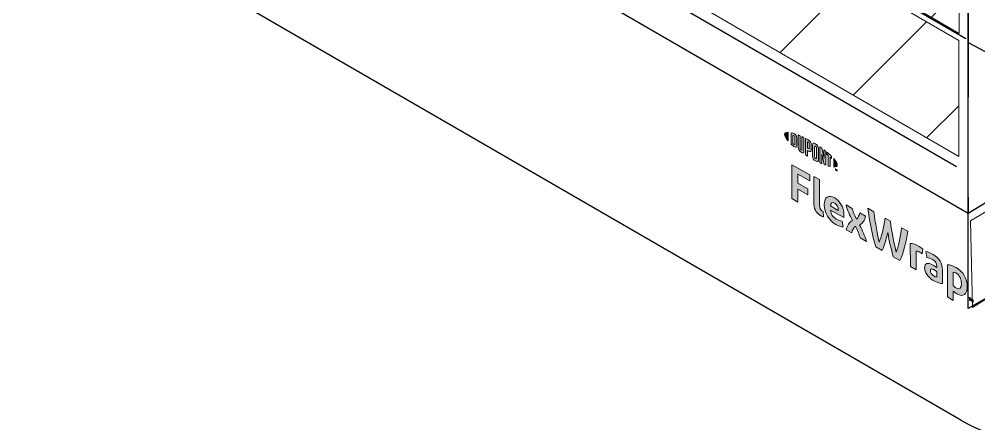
# Model space of a CAD drawing. Extents: x -1279 to 5791, y -3809 to 1769.
# Drawn here: x 3670.9 to 3788, y -2885.9 to -2836.6 of the extents above; entities that cross this region are included whole.
import ezdxf

# ---------------------------------------------------------------- set-up
doc = ezdxf.new("R2010")
doc.units = 0
doc.header["$MEASUREMENT"] = 0
for name, color, linetype, lineweight in [('G-ANNO-TTLB', 7, 'Continuous', 0), ('Layer 12', 7, 'Continuous', 0), ('TYVEK', 7, 'Continuous', 0)]:
    doc.layers.add(name, color=color, linetype=linetype, lineweight=lineweight)
pattern_1 = [(45, (0, 0), (-7.071067, 7.07107), [])]

# ---------------------------------------------------------------- blocks, each defined once
blk = doc.blocks.new('Block_233')
at = {"layer": 'TYVEK', "true_color": 0x003b71, "transparency": 33554687}
h = blk.add_hatch(color=156, dxfattribs=at)
h.dxf.hatch_style = 2
edge = h.paths.add_edge_path()
edge.add_spline(control_points=[(3765.17, -2858.47), (3765.17, -2858.47), (3765.16, -2854.33), (3765.16, -2854.33), (3765.16, -2854.33), (3767.35, -2855.58), (3767.35, -2855.58), (3767.35, -2855.58), (3767.35, -2856.3), (3767.35, -2856.3), (3767.35, -2856.3), (3765.9, -2855.47), (3765.9, -2855.47), (3765.9, -2855.47), (3765.9, -2856.59), (3765.9, -2856.59), (3765.9, -2856.59), (3767.12, -2857.29), (3767.12, -2857.29), (3767.12, -2857.29), (3767.12, -2858.02), (3767.12, -2858.02), (3767.12, -2858.02), (3765.9, -2857.32), (3765.9, -2857.32), (3765.9, -2857.32), (3765.91, -2858.89), (3765.91, -2858.89), (3765.91, -2858.89), (3765.17, -2858.47), (3765.17, -2858.47)], knot_values=[0, 0, 0, 0, 1, 1, 1, 2, 2, 2, 3, 3, 3, 4, 4, 4, 5, 5, 5, 6, 6, 6, 7, 7, 7, 8, 8, 8, 9, 9, 9, 10, 10, 10, 10], degree=3, periodic=0)
h = blk.add_hatch(color=156, dxfattribs=at)
h.dxf.hatch_style = 2
edge = h.paths.add_edge_path()
edge.add_spline(control_points=[(3768.55, -2859.31), (3768.55, -2859.63), (3768.62, -2859.84), (3768.82, -2859.96), (3768.88, -2859.99), (3768.93, -2860.01), (3768.97, -2860.03), (3768.97, -2860.03), (3769.03, -2860.7), (3769.03, -2860.7), (3768.93, -2860.67), (3768.77, -2860.6), (3768.67, -2860.54), (3768.08, -2860.21), (3767.84, -2859.63), (3767.84, -2858.92), (3767.84, -2858.92), (3767.83, -2855.76), (3767.83, -2855.76), (3767.83, -2855.76), (3768.54, -2856.12), (3768.54, -2856.12), (3768.54, -2856.12), (3768.55, -2859.31), (3768.55, -2859.31)], knot_values=[0, 0, 0, 0, 1, 1, 1, 2, 2, 2, 3, 3, 3, 4, 4, 4, 5, 5, 5, 6, 6, 6, 7, 7, 7, 8, 8, 8, 8], degree=3, periodic=0)
h = blk.add_hatch(color=156, dxfattribs=at)
h.dxf.hatch_style = 2
edge = h.paths.add_edge_path()
edge.add_spline(control_points=[(3769.86, -2859.36), (3769.86, -2859.36), (3770.83, -2859.92), (3770.83, -2859.92), (3770.83, -2859.92), (3770.83, -2859.85), (3770.83, -2859.85), (3770.83, -2859.52), (3770.68, -2859.19), (3770.39, -2859.03), (3770.1, -2858.86), (3769.9, -2858.99), (3769.86, -2859.36)], knot_values=[0, 0, 0, 0, 1, 1, 1, 2, 2, 2, 3, 3, 3, 4, 4, 4, 4], degree=3, periodic=0)
edge = h.paths.add_edge_path()
edge.add_spline(control_points=[(3771.42, -2861.92), (3771.19, -2861.91), (3770.86, -2861.8), (3770.52, -2861.61), (3769.69, -2861.13), (3769.13, -2860.21), (3769.12, -2859.22), (3769.12, -2858.28), (3769.64, -2857.94), (3770.39, -2858.38), (3771.06, -2858.76), (3771.51, -2859.56), (3771.51, -2860.36), (3771.51, -2860.53), (3771.5, -2860.68), (3771.49, -2860.79), (3771.49, -2860.79), (3769.87, -2859.86), (3769.87, -2859.86), (3769.94, -2860.38), (3770.18, -2860.73), (3770.59, -2860.96), (3770.84, -2861.11), (3771.08, -2861.18), (3771.3, -2861.2), (3771.3, -2861.2), (3771.42, -2861.92), (3771.42, -2861.92)], knot_values=[0, 0, 0, 0, 1, 1, 1, 2, 2, 2, 3, 3, 3, 4, 4, 4, 5, 5, 5, 6, 6, 6, 7, 7, 7, 8, 8, 8, 9, 9, 9, 9], degree=3, periodic=0)
h = blk.add_hatch(color=156, dxfattribs=at)
h.dxf.hatch_style = 2
edge = h.paths.add_edge_path()
edge.add_spline(control_points=[(3772.56, -2861.12), (3772.21, -2860.49), (3771.94, -2859.92), (3771.78, -2859.24), (3771.78, -2859.24), (3772.54, -2859.68), (3772.54, -2859.68), (3772.61, -2859.98), (3772.84, -2860.52), (3773.06, -2860.98), (3773.25, -2860.77), (3773.42, -2860.51), (3773.45, -2860.2), (3773.45, -2860.2), (3774.17, -2860.61), (3774.17, -2860.61), (3774.04, -2861.15), (3773.81, -2861.45), (3773.43, -2861.69), (3773.8, -2862.38), (3774.05, -2862.94), (3774.26, -2863.69), (3774.26, -2863.69), (3773.5, -2863.25), (3773.5, -2863.25), (3773.39, -2862.85), (3773.13, -2862.26), (3772.92, -2861.81), (3772.72, -2862.03), (3772.54, -2862.28), (3772.47, -2862.66), (3772.47, -2862.66), (3771.78, -2862.26), (3771.78, -2862.26), (3771.91, -2861.72), (3772.15, -2861.38), (3772.56, -2861.12)], knot_values=[0, 0, 0, 0, 1, 1, 1, 2, 2, 2, 3, 3, 3, 4, 4, 4, 5, 5, 5, 6, 6, 6, 7, 7, 7, 8, 8, 8, 9, 9, 9, 10, 10, 10, 11, 11, 11, 12, 12, 12, 12], degree=3, periodic=0)
h = blk.add_hatch(color=156, dxfattribs=at)
h.dxf.hatch_style = 2
edge = h.paths.add_edge_path()
edge.add_spline(control_points=[(3778.56, -2862.02), (3778.56, -2862.02), (3779.31, -2862.45), (3779.31, -2862.45), (3779.11, -2863.71), (3778.78, -2865.15), (3778.35, -2866.03), (3778.35, -2866.03), (3777.54, -2865.57), (3777.54, -2865.57), (3777.29, -2864.68), (3777.06, -2863.69), (3776.87, -2862.61), (3776.68, -2863.46), (3776.46, -2864.21), (3776.2, -2864.8), (3776.2, -2864.8), (3775.4, -2864.34), (3775.4, -2864.34), (3774.98, -2862.97), (3774.62, -2861.13), (3774.42, -2859.64), (3774.42, -2859.64), (3775.17, -2860.07), (3775.17, -2860.07), (3775.33, -2861.41), (3775.62, -2862.98), (3775.83, -2863.79), (3776.05, -2863.22), (3776.39, -2862.06), (3776.54, -2860.86), (3776.54, -2860.86), (3777.19, -2861.23), (3777.19, -2861.23), (3777.35, -2862.61), (3777.69, -2864.16), (3777.91, -2864.99), (3778.12, -2864.41), (3778.41, -2863.18), (3778.56, -2862.02)], knot_values=[0, 0, 0, 0, 1, 1, 1, 2, 2, 2, 3, 3, 3, 4, 4, 4, 5, 5, 5, 6, 6, 6, 7, 7, 7, 8, 8, 8, 9, 9, 9, 10, 10, 10, 11, 11, 11, 12, 12, 12, 13, 13, 13, 13], degree=3, periodic=0)
h = blk.add_hatch(color=156, dxfattribs=at)
h.dxf.hatch_style = 2
edge = h.paths.add_edge_path()
edge.add_spline(control_points=[(3780.7, -2864.29), (3780.88, -2864.4), (3781.06, -2864.52), (3781.16, -2864.61), (3781.16, -2864.61), (3781.06, -2865.22), (3781.06, -2865.22), (3780.97, -2865.13), (3780.87, -2865.06), (3780.76, -2865), (3780.57, -2864.89), (3780.44, -2864.86), (3780.33, -2864.86), (3780.33, -2864.86), (3780.34, -2867.17), (3780.34, -2867.17), (3780.34, -2867.17), (3779.63, -2866.77), (3779.63, -2866.77), (3779.63, -2866.77), (3779.62, -2863.93), (3779.62, -2863.93), (3779.9, -2863.93), (3780.33, -2864.08), (3780.7, -2864.29)], knot_values=[0, 0, 0, 0, 1, 1, 1, 2, 2, 2, 3, 3, 3, 4, 4, 4, 5, 5, 5, 6, 6, 6, 7, 7, 7, 8, 8, 8, 8], degree=3, periodic=0)
h = blk.add_hatch(color=156, dxfattribs=at)
h.dxf.hatch_style = 2
edge = h.paths.add_edge_path()
edge.add_spline(control_points=[(3782.86, -2868.02), (3782.86, -2868.02), (3782.85, -2867.39), (3782.85, -2867.39), (3782.74, -2867.29), (3782.61, -2867.2), (3782.49, -2867.13), (3782.25, -2867), (3782.07, -2867), (3782.07, -2867.28), (3782.07, -2867.52), (3782.22, -2867.74), (3782.5, -2867.9), (3782.65, -2867.99), (3782.78, -2868.03), (3782.86, -2868.02)], knot_values=[0, 0, 0, 0, 1, 1, 1, 2, 2, 2, 3, 3, 3, 4, 4, 4, 5, 5, 5, 5], degree=3, periodic=0)
edge = h.paths.add_edge_path()
edge.add_spline(control_points=[(3782.43, -2868.44), (3781.72, -2868.04), (3781.37, -2867.44), (3781.37, -2866.91), (3781.37, -2866.32), (3781.78, -2866.22), (3782.4, -2866.57), (3782.54, -2866.65), (3782.72, -2866.78), (3782.85, -2866.87), (3782.85, -2866.87), (3782.85, -2866.73), (3782.85, -2866.73), (3782.85, -2866.37), (3782.67, -2866.1), (3782.33, -2865.9), (3782.1, -2865.77), (3781.86, -2865.67), (3781.65, -2865.65), (3781.65, -2865.65), (3781.52, -2864.94), (3781.52, -2864.94), (3781.74, -2864.96), (3782.09, -2865.09), (3782.41, -2865.27), (3783.16, -2865.71), (3783.54, -2866.38), (3783.54, -2867.18), (3783.54, -2867.18), (3783.54, -2868.83), (3783.54, -2868.83), (3783.33, -2868.83), (3782.94, -2868.74), (3782.43, -2868.44)], knot_values=[0, 0, 0, 0, 1, 1, 1, 2, 2, 2, 3, 3, 3, 4, 4, 4, 5, 5, 5, 6, 6, 6, 7, 7, 7, 8, 8, 8, 9, 9, 9, 10, 10, 10, 11, 11, 11, 11], degree=3, periodic=0)
h = blk.add_hatch(color=156, dxfattribs=at)
h.dxf.hatch_style = 2
edge = h.paths.add_edge_path()
edge.add_spline(control_points=[(3785.19, -2869.36), (3785.64, -2869.62), (3785.85, -2869.42), (3785.85, -2868.81), (3785.85, -2868.28), (3785.65, -2867.81), (3785.18, -2867.54), (3785.06, -2867.47), (3784.96, -2867.44), (3784.86, -2867.43), (3784.86, -2867.43), (3784.86, -2869.09), (3784.86, -2869.09), (3784.96, -2869.19), (3785.04, -2869.27), (3785.19, -2869.36)], knot_values=[0, 0, 0, 0, 1, 1, 1, 2, 2, 2, 3, 3, 3, 4, 4, 4, 5, 5, 5, 5], degree=3, periodic=0)
edge = h.paths.add_edge_path()
edge.add_spline(control_points=[(3785.29, -2870.08), (3785.11, -2869.98), (3784.99, -2869.88), (3784.86, -2869.75), (3784.86, -2869.75), (3784.87, -2870.88), (3784.87, -2870.88), (3784.87, -2870.88), (3784.16, -2870.47), (3784.16, -2870.47), (3784.16, -2870.47), (3784.15, -2866.53), (3784.15, -2866.53), (3784.44, -2866.54), (3784.85, -2866.68), (3785.22, -2866.89), (3786.06, -2867.37), (3786.56, -2868.25), (3786.57, -2869.2), (3786.57, -2870.17), (3786.09, -2870.54), (3785.29, -2870.08)], knot_values=[0, 0, 0, 0, 1, 1, 1, 2, 2, 2, 3, 3, 3, 4, 4, 4, 5, 5, 5, 6, 6, 6, 7, 7, 7, 7], degree=3, periodic=0)
h = blk.add_hatch(color=156, dxfattribs=at)
h.dxf.hatch_style = 2
edge = h.paths.add_edge_path()
edge.add_spline(control_points=[(3787.08, -2870.68), (3787.1, -2870.77), (3787.13, -2870.84), (3787.16, -2870.91), (3787.19, -2870.87), (3787.21, -2870.83), (3787.23, -2870.77), (3787.23, -2870.77), (3787.31, -2870.82), (3787.31, -2870.82), (3787.31, -2870.82), (3787.31, -2871.12), (3787.31, -2871.12), (3787.31, -2871.12), (3787.24, -2871.09), (3787.24, -2871.09), (3787.24, -2871.09), (3787.24, -2870.94), (3787.24, -2870.94), (3787.24, -2870.94), (3787.25, -2870.9), (3787.25, -2870.9), (3787.23, -2870.93), (3787.2, -2870.97), (3787.18, -2870.99), (3787.18, -2870.99), (3787.13, -2870.97), (3787.13, -2870.97), (3787.11, -2870.91), (3787.08, -2870.85), (3787.06, -2870.79), (3787.06, -2870.79), (3787.07, -2870.84), (3787.07, -2870.84), (3787.07, -2870.84), (3787.07, -2870.98), (3787.07, -2870.98), (3787.07, -2870.98), (3787, -2870.95), (3787, -2870.95), (3787, -2870.95), (3787, -2870.64), (3787, -2870.64), (3787, -2870.64), (3787.08, -2870.68), (3787.08, -2870.68)], knot_values=[0, 0, 0, 0, 1, 1, 1, 2, 2, 2, 3, 3, 3, 4, 4, 4, 5, 5, 5, 6, 6, 6, 7, 7, 7, 8, 8, 8, 9, 9, 9, 10, 10, 10, 11, 11, 11, 12, 12, 12, 13, 13, 13, 14, 14, 14, 15, 15, 15, 15], degree=3, periodic=0)
edge = h.paths.add_edge_path()
edge.add_spline(control_points=[(3786.83, -2870.61), (3786.83, -2870.61), (3786.76, -2870.57), (3786.76, -2870.57), (3786.76, -2870.57), (3786.76, -2870.5), (3786.76, -2870.5), (3786.76, -2870.5), (3786.97, -2870.62), (3786.97, -2870.62), (3786.97, -2870.62), (3786.97, -2870.69), (3786.97, -2870.69), (3786.97, -2870.69), (3786.9, -2870.65), (3786.9, -2870.65), (3786.9, -2870.65), (3786.9, -2870.89), (3786.9, -2870.89), (3786.9, -2870.89), (3786.83, -2870.85), (3786.83, -2870.85), (3786.83, -2870.85), (3786.83, -2870.61), (3786.83, -2870.61)], knot_values=[0, 0, 0, 0, 1, 1, 1, 2, 2, 2, 3, 3, 3, 4, 4, 4, 5, 5, 5, 6, 6, 6, 7, 7, 7, 8, 8, 8, 8], degree=3, periodic=0)
at = {"layer": 'TYVEK'}
for points, knots in [([(3765.17, -2858.47), (3765.17, -2858.47), (3765.16, -2854.33), (3765.16, -2854.33), (3765.16, -2854.33), (3767.35, -2855.58), (3767.35, -2855.58), (3767.35, -2855.58), (3767.35, -2856.3), (3767.35, -2856.3), (3767.35, -2856.3), (3765.9, -2855.47), (3765.9, -2855.47), (3765.9, -2855.47), (3765.9, -2856.59), (3765.9, -2856.59), (3765.9, -2856.59), (3767.12, -2857.29), (3767.12, -2857.29), (3767.12, -2857.29), (3767.12, -2858.02), (3767.12, -2858.02), (3767.12, -2858.02), (3765.9, -2857.32), (3765.9, -2857.32), (3765.9, -2857.32), (3765.91, -2858.89), (3765.91, -2858.89), (3765.91, -2858.89), (3765.17, -2858.47), (3765.17, -2858.47)], [0, 0, 0, 0, 1, 1, 1, 2, 2, 2, 3, 3, 3, 4, 4, 4, 5, 5, 5, 6, 6, 6, 7, 7, 7, 8, 8, 8, 9, 9, 9, 10, 10, 10, 10]), ([(3768.55, -2859.31), (3768.55, -2859.63), (3768.62, -2859.84), (3768.82, -2859.96), (3768.88, -2859.99), (3768.93, -2860.01), (3768.97, -2860.03), (3768.97, -2860.03), (3769.03, -2860.7), (3769.03, -2860.7), (3768.93, -2860.67), (3768.77, -2860.6), (3768.67, -2860.54), (3768.08, -2860.21), (3767.84, -2859.63), (3767.84, -2858.92), (3767.84, -2858.92), (3767.83, -2855.76), (3767.83, -2855.76), (3767.83, -2855.76), (3768.54, -2856.12), (3768.54, -2856.12), (3768.54, -2856.12), (3768.55, -2859.31), (3768.55, -2859.31)], [0, 0, 0, 0, 1, 1, 1, 2, 2, 2, 3, 3, 3, 4, 4, 4, 5, 5, 5, 6, 6, 6, 7, 7, 7, 8, 8, 8, 8]), ([(3771.42, -2861.92), (3771.19, -2861.91), (3770.86, -2861.8), (3770.52, -2861.61), (3769.69, -2861.13), (3769.13, -2860.21), (3769.12, -2859.22), (3769.12, -2858.28), (3769.64, -2857.94), (3770.39, -2858.38), (3771.06, -2858.76), (3771.51, -2859.56), (3771.51, -2860.36), (3771.51, -2860.53), (3771.5, -2860.68), (3771.49, -2860.79), (3771.49, -2860.79), (3769.87, -2859.86), (3769.87, -2859.86), (3769.94, -2860.38), (3770.18, -2860.73), (3770.59, -2860.96), (3770.84, -2861.11), (3771.08, -2861.18), (3771.3, -2861.2), (3771.3, -2861.2), (3771.42, -2861.92), (3771.42, -2861.92)], [0, 0, 0, 0, 1, 1, 1, 2, 2, 2, 3, 3, 3, 4, 4, 4, 5, 5, 5, 6, 6, 6, 7, 7, 7, 8, 8, 8, 9, 9, 9, 9]), ([(3769.86, -2859.36), (3769.86, -2859.36), (3770.83, -2859.92), (3770.83, -2859.92), (3770.83, -2859.92), (3770.83, -2859.85), (3770.83, -2859.85), (3770.83, -2859.52), (3770.68, -2859.19), (3770.39, -2859.03), (3770.1, -2858.86), (3769.9, -2858.99), (3769.86, -2859.36)], [0, 0, 0, 0, 1, 1, 1, 2, 2, 2, 3, 3, 3, 4, 4, 4, 4]), ([(3772.56, -2861.12), (3772.21, -2860.49), (3771.94, -2859.92), (3771.78, -2859.24), (3771.78, -2859.24), (3772.54, -2859.68), (3772.54, -2859.68), (3772.61, -2859.98), (3772.84, -2860.52), (3773.06, -2860.98), (3773.25, -2860.77), (3773.42, -2860.51), (3773.45, -2860.2), (3773.45, -2860.2), (3774.17, -2860.61), (3774.17, -2860.61), (3774.04, -2861.15), (3773.81, -2861.45), (3773.43, -2861.69), (3773.8, -2862.38), (3774.05, -2862.94), (3774.26, -2863.69), (3774.26, -2863.69), (3773.5, -2863.25), (3773.5, -2863.25), (3773.39, -2862.85), (3773.13, -2862.26), (3772.92, -2861.81), (3772.72, -2862.03), (3772.54, -2862.28), (3772.47, -2862.66), (3772.47, -2862.66), (3771.78, -2862.26), (3771.78, -2862.26), (3771.91, -2861.72), (3772.15, -2861.38), (3772.56, -2861.12)], [0, 0, 0, 0, 1, 1, 1, 2, 2, 2, 3, 3, 3, 4, 4, 4, 5, 5, 5, 6, 6, 6, 7, 7, 7, 8, 8, 8, 9, 9, 9, 10, 10, 10, 11, 11, 11, 12, 12, 12, 12]), ([(3778.56, -2862.02), (3778.56, -2862.02), (3779.31, -2862.45), (3779.31, -2862.45), (3779.11, -2863.71), (3778.78, -2865.15), (3778.35, -2866.03), (3778.35, -2866.03), (3777.54, -2865.57), (3777.54, -2865.57), (3777.29, -2864.68), (3777.06, -2863.69), (3776.87, -2862.61), (3776.68, -2863.46), (3776.46, -2864.21), (3776.2, -2864.8), (3776.2, -2864.8), (3775.4, -2864.34), (3775.4, -2864.34), (3774.98, -2862.97), (3774.62, -2861.13), (3774.42, -2859.64), (3774.42, -2859.64), (3775.17, -2860.07), (3775.17, -2860.07), (3775.33, -2861.41), (3775.62, -2862.98), (3775.83, -2863.79), (3776.05, -2863.22), (3776.39, -2862.06), (3776.54, -2860.86), (3776.54, -2860.86), (3777.19, -2861.23), (3777.19, -2861.23), (3777.35, -2862.61), (3777.69, -2864.16), (3777.91, -2864.99), (3778.12, -2864.41), (3778.41, -2863.18), (3778.56, -2862.02)], [0, 0, 0, 0, 1, 1, 1, 2, 2, 2, 3, 3, 3, 4, 4, 4, 5, 5, 5, 6, 6, 6, 7, 7, 7, 8, 8, 8, 9, 9, 9, 10, 10, 10, 11, 11, 11, 12, 12, 12, 13, 13, 13, 13]), ([(3780.7, -2864.29), (3780.88, -2864.4), (3781.06, -2864.52), (3781.16, -2864.61), (3781.16, -2864.61), (3781.06, -2865.22), (3781.06, -2865.22), (3780.97, -2865.13), (3780.87, -2865.06), (3780.76, -2865), (3780.57, -2864.89), (3780.44, -2864.86), (3780.33, -2864.86), (3780.33, -2864.86), (3780.34, -2867.17), (3780.34, -2867.17), (3780.34, -2867.17), (3779.63, -2866.77), (3779.63, -2866.77), (3779.63, -2866.77), (3779.62, -2863.93), (3779.62, -2863.93), (3779.9, -2863.93), (3780.33, -2864.08), (3780.7, -2864.29)], [0, 0, 0, 0, 1, 1, 1, 2, 2, 2, 3, 3, 3, 4, 4, 4, 5, 5, 5, 6, 6, 6, 7, 7, 7, 8, 8, 8, 8]), ([(3782.43, -2868.44), (3781.72, -2868.04), (3781.37, -2867.44), (3781.37, -2866.91), (3781.37, -2866.32), (3781.78, -2866.22), (3782.4, -2866.57), (3782.54, -2866.65), (3782.72, -2866.78), (3782.85, -2866.87), (3782.85, -2866.87), (3782.85, -2866.73), (3782.85, -2866.73), (3782.85, -2866.37), (3782.67, -2866.1), (3782.33, -2865.9), (3782.1, -2865.77), (3781.86, -2865.67), (3781.65, -2865.65), (3781.65, -2865.65), (3781.52, -2864.94), (3781.52, -2864.94), (3781.74, -2864.96), (3782.09, -2865.09), (3782.41, -2865.27), (3783.16, -2865.71), (3783.54, -2866.38), (3783.54, -2867.18), (3783.54, -2867.18), (3783.54, -2868.83), (3783.54, -2868.83), (3783.33, -2868.83), (3782.94, -2868.74), (3782.43, -2868.44)], [0, 0, 0, 0, 1, 1, 1, 2, 2, 2, 3, 3, 3, 4, 4, 4, 5, 5, 5, 6, 6, 6, 7, 7, 7, 8, 8, 8, 9, 9, 9, 10, 10, 10, 11, 11, 11, 11]), ([(3782.86, -2868.02), (3782.86, -2868.02), (3782.85, -2867.39), (3782.85, -2867.39), (3782.74, -2867.29), (3782.61, -2867.2), (3782.49, -2867.13), (3782.25, -2867), (3782.07, -2867), (3782.07, -2867.28), (3782.07, -2867.52), (3782.22, -2867.74), (3782.5, -2867.9), (3782.65, -2867.99), (3782.78, -2868.03), (3782.86, -2868.02)], [0, 0, 0, 0, 1, 1, 1, 2, 2, 2, 3, 3, 3, 4, 4, 4, 5, 5, 5, 5]), ([(3785.29, -2870.08), (3785.11, -2869.98), (3784.99, -2869.88), (3784.86, -2869.75), (3784.86, -2869.75), (3784.87, -2870.88), (3784.87, -2870.88), (3784.87, -2870.88), (3784.16, -2870.47), (3784.16, -2870.47), (3784.16, -2870.47), (3784.15, -2866.53), (3784.15, -2866.53), (3784.44, -2866.54), (3784.85, -2866.68), (3785.22, -2866.89), (3786.06, -2867.37), (3786.56, -2868.25), (3786.57, -2869.2), (3786.57, -2870.17), (3786.09, -2870.54), (3785.29, -2870.08)], [0, 0, 0, 0, 1, 1, 1, 2, 2, 2, 3, 3, 3, 4, 4, 4, 5, 5, 5, 6, 6, 6, 7, 7, 7, 7]), ([(3785.19, -2869.36), (3785.64, -2869.62), (3785.85, -2869.42), (3785.85, -2868.81), (3785.85, -2868.28), (3785.65, -2867.81), (3785.18, -2867.54), (3785.06, -2867.47), (3784.96, -2867.44), (3784.86, -2867.43), (3784.86, -2867.43), (3784.86, -2869.09), (3784.86, -2869.09), (3784.96, -2869.19), (3785.04, -2869.27), (3785.19, -2869.36)], [0, 0, 0, 0, 1, 1, 1, 2, 2, 2, 3, 3, 3, 4, 4, 4, 5, 5, 5, 5]), ([(3786.83, -2870.61), (3786.83, -2870.61), (3786.76, -2870.57), (3786.76, -2870.57), (3786.76, -2870.57), (3786.76, -2870.5), (3786.76, -2870.5), (3786.76, -2870.5), (3786.97, -2870.62), (3786.97, -2870.62), (3786.97, -2870.62), (3786.97, -2870.69), (3786.97, -2870.69), (3786.97, -2870.69), (3786.9, -2870.65), (3786.9, -2870.65), (3786.9, -2870.65), (3786.9, -2870.89), (3786.9, -2870.89), (3786.9, -2870.89), (3786.83, -2870.85), (3786.83, -2870.85), (3786.83, -2870.85), (3786.83, -2870.61), (3786.83, -2870.61)], [0, 0, 0, 0, 1, 1, 1, 2, 2, 2, 3, 3, 3, 4, 4, 4, 5, 5, 5, 6, 6, 6, 7, 7, 7, 8, 8, 8, 8]), ([(3787.08, -2870.68), (3787.1, -2870.77), (3787.13, -2870.84), (3787.16, -2870.91), (3787.19, -2870.87), (3787.21, -2870.83), (3787.23, -2870.77), (3787.23, -2870.77), (3787.31, -2870.82), (3787.31, -2870.82), (3787.31, -2870.82), (3787.31, -2871.12), (3787.31, -2871.12), (3787.31, -2871.12), (3787.24, -2871.09), (3787.24, -2871.09), (3787.24, -2871.09), (3787.24, -2870.94), (3787.24, -2870.94), (3787.24, -2870.94), (3787.25, -2870.9), (3787.25, -2870.9), (3787.23, -2870.93), (3787.2, -2870.97), (3787.18, -2870.99), (3787.18, -2870.99), (3787.13, -2870.97), (3787.13, -2870.97), (3787.11, -2870.91), (3787.08, -2870.85), (3787.06, -2870.79), (3787.06, -2870.79), (3787.07, -2870.84), (3787.07, -2870.84), (3787.07, -2870.84), (3787.07, -2870.98), (3787.07, -2870.98), (3787.07, -2870.98), (3787, -2870.95), (3787, -2870.95), (3787, -2870.95), (3787, -2870.64), (3787, -2870.64), (3787, -2870.64), (3787.08, -2870.68), (3787.08, -2870.68)], [0, 0, 0, 0, 1, 1, 1, 2, 2, 2, 3, 3, 3, 4, 4, 4, 5, 5, 5, 6, 6, 6, 7, 7, 7, 8, 8, 8, 9, 9, 9, 10, 10, 10, 11, 11, 11, 12, 12, 12, 13, 13, 13, 14, 14, 14, 15, 15, 15, 15])]:
    blk.add_open_spline(points, degree=3, knots=knots, dxfattribs=at)
blk = doc.blocks.new('Block_234')
at = {"layer": 'TYVEK', "true_color": 0x003b71, "transparency": 33554687}
h = blk.add_hatch(color=156, dxfattribs=at)
h.dxf.hatch_style = 2
edge = h.paths.add_edge_path()
edge.add_spline(control_points=[(3764.26, -2850.65), (3764.26, -2850.84), (3764.42, -2851.11), (3764.7, -2851.42), (3764.7, -2851.42), (3764.7, -2850.38), (3764.7, -2850.38), (3764.42, -2850.37), (3764.26, -2850.46), (3764.26, -2850.65)], knot_values=[0, 0, 0, 0, 1, 1, 1, 2, 2, 2, 3, 3, 3, 3], degree=3, periodic=0)
h = blk.add_hatch(color=156, dxfattribs=at)
h.dxf.hatch_style = 2
edge = h.paths.add_edge_path()
edge.add_spline(control_points=[(3765.54, -2851.81), (3765.54, -2851.89), (3765.5, -2851.89), (3765.45, -2851.86), (3765.41, -2851.84), (3765.35, -2851.79), (3765.3, -2851.75), (3765.3, -2851.75), (3765.3, -2850.75), (3765.3, -2850.75), (3765.35, -2850.77), (3765.41, -2850.78), (3765.45, -2850.81), (3765.5, -2850.83), (3765.54, -2850.88), (3765.54, -2850.96), (3765.54, -2850.96), (3765.54, -2851.81), (3765.54, -2851.81)], knot_values=[0, 0, 0, 0, 1, 1, 1, 2, 2, 2, 3, 3, 3, 4, 4, 4, 5, 5, 5, 6, 6, 6, 6], degree=3, periodic=0)
edge = h.paths.add_edge_path()
edge.add_spline(control_points=[(3765.48, -2850.56), (3765.4, -2850.52), (3765.29, -2850.48), (3765.09, -2850.44), (3765.09, -2850.44), (3765.09, -2851.82), (3765.09, -2851.82), (3765.27, -2851.98), (3765.41, -2852.1), (3765.48, -2852.14), (3765.66, -2852.24), (3765.76, -2852.18), (3765.76, -2851.97), (3765.76, -2851.97), (3765.76, -2851.06), (3765.76, -2851.06), (3765.76, -2850.85), (3765.66, -2850.67), (3765.48, -2850.56)], knot_values=[0, 0, 0, 0, 1, 1, 1, 2, 2, 2, 3, 3, 3, 4, 4, 4, 5, 5, 5, 6, 6, 6, 6], degree=3, periodic=0)
h = blk.add_hatch(color=156, dxfattribs=at)
h.dxf.hatch_style = 2
edge = h.paths.add_edge_path()
edge.add_spline(control_points=[(3766.39, -2852.46), (3766.39, -2852.54), (3766.37, -2852.57), (3766.28, -2852.51), (3766.2, -2852.45), (3766.17, -2852.4), (3766.17, -2852.3), (3766.17, -2852.3), (3766.17, -2850.8), (3766.17, -2850.8), (3766.11, -2850.78), (3765.99, -2850.73), (3765.94, -2850.7), (3765.94, -2850.7), (3765.94, -2852.22), (3765.94, -2852.22), (3765.94, -2852.46), (3766.04, -2852.62), (3766.28, -2852.79), (3766.5, -2852.94), (3766.64, -2852.89), (3766.64, -2852.62), (3766.64, -2852.62), (3766.63, -2851.02), (3766.63, -2851.02), (3766.59, -2851), (3766.44, -2850.93), (3766.39, -2850.9), (3766.39, -2850.9), (3766.39, -2852.46), (3766.39, -2852.46)], knot_values=[0, 0, 0, 0, 1, 1, 1, 2, 2, 2, 3, 3, 3, 4, 4, 4, 5, 5, 5, 6, 6, 6, 7, 7, 7, 8, 8, 8, 9, 9, 9, 10, 10, 10, 10], degree=3, periodic=0)
h = blk.add_hatch(color=156, dxfattribs=at)
h.dxf.hatch_style = 2
edge = h.paths.add_edge_path()
edge.add_spline(control_points=[(3767.29, -2852.31), (3767.29, -2852.4), (3767.26, -2852.43), (3767.16, -2852.37), (3767.16, -2852.37), (3767.07, -2852.32), (3767.07, -2852.32), (3767.07, -2852.32), (3767.07, -2851.53), (3767.07, -2851.53), (3767.11, -2851.55), (3767.13, -2851.56), (3767.15, -2851.57), (3767.26, -2851.63), (3767.29, -2851.69), (3767.29, -2851.78), (3767.29, -2851.78), (3767.29, -2852.31), (3767.29, -2852.31)], knot_values=[0, 0, 0, 0, 1, 1, 1, 2, 2, 2, 3, 3, 3, 4, 4, 4, 5, 5, 5, 6, 6, 6, 6], degree=3, periodic=0)
edge = h.paths.add_edge_path()
edge.add_spline(control_points=[(3767.17, -2851.3), (3767.13, -2851.27), (3766.97, -2851.19), (3766.83, -2851.12), (3766.83, -2851.12), (3766.83, -2853.14), (3766.83, -2853.14), (3766.88, -2853.17), (3767.01, -2853.25), (3767.08, -2853.29), (3767.08, -2853.29), (3767.08, -2852.6), (3767.08, -2852.6), (3767.08, -2852.6), (3767.17, -2852.66), (3767.17, -2852.66), (3767.43, -2852.81), (3767.54, -2852.73), (3767.54, -2852.48), (3767.54, -2852.48), (3767.53, -2851.88), (3767.53, -2851.88), (3767.53, -2851.63), (3767.41, -2851.44), (3767.17, -2851.3)], knot_values=[0, 0, 0, 0, 1, 1, 1, 2, 2, 2, 3, 3, 3, 4, 4, 4, 5, 5, 5, 6, 6, 6, 7, 7, 7, 8, 8, 8, 8], degree=3, periodic=0)
h = blk.add_hatch(color=156, dxfattribs=at)
h.dxf.hatch_style = 2
edge = h.paths.add_edge_path()
edge.add_spline(control_points=[(3768.17, -2853.52), (3768.17, -2853.6), (3768.14, -2853.63), (3768.06, -2853.58), (3767.97, -2853.54), (3767.94, -2853.48), (3767.94, -2853.39), (3767.94, -2853.39), (3767.94, -2852.14), (3767.94, -2852.14), (3767.94, -2852.05), (3767.96, -2852.02), (3768.05, -2852.08), (3768.14, -2852.13), (3768.16, -2852.19), (3768.16, -2852.26), (3768.16, -2852.26), (3768.17, -2853.52), (3768.17, -2853.52)], knot_values=[0, 0, 0, 0, 1, 1, 1, 2, 2, 2, 3, 3, 3, 4, 4, 4, 5, 5, 5, 6, 6, 6, 6], degree=3, periodic=0)
edge = h.paths.add_edge_path()
edge.add_spline(control_points=[(3768.05, -2851.79), (3767.82, -2851.65), (3767.69, -2851.69), (3767.69, -2851.95), (3767.69, -2851.95), (3767.69, -2853.27), (3767.69, -2853.27), (3767.69, -2853.56), (3767.82, -2853.74), (3768.06, -2853.87), (3768.29, -2853.99), (3768.42, -2853.96), (3768.42, -2853.66), (3768.42, -2853.66), (3768.41, -2852.4), (3768.41, -2852.4), (3768.41, -2852.12), (3768.3, -2851.95), (3768.05, -2851.79)], knot_values=[0, 0, 0, 0, 1, 1, 1, 2, 2, 2, 3, 3, 3, 4, 4, 4, 5, 5, 5, 6, 6, 6, 6], degree=3, periodic=0)
h = blk.add_hatch(color=156, dxfattribs=at)
h.dxf.hatch_style = 2
edge = h.paths.add_edge_path()
edge.add_spline(control_points=[(3769.1, -2853.52), (3769.1, -2853.52), (3768.82, -2852.33), (3768.82, -2852.33), (3768.75, -2852.28), (3768.66, -2852.22), (3768.59, -2852.17), (3768.59, -2852.17), (3768.59, -2854.11), (3768.59, -2854.11), (3768.64, -2854.13), (3768.77, -2854.18), (3768.83, -2854.21), (3768.83, -2854.21), (3768.81, -2853.06), (3768.81, -2853.06), (3768.81, -2853.06), (3769.1, -2854.32), (3769.1, -2854.32), (3769.16, -2854.34), (3769.25, -2854.38), (3769.31, -2854.4), (3769.31, -2854.4), (3769.3, -2852.7), (3769.3, -2852.7), (3769.24, -2852.65), (3769.13, -2852.56), (3769.08, -2852.52), (3769.08, -2852.52), (3769.1, -2853.52), (3769.1, -2853.52)], knot_values=[0, 0, 0, 0, 1, 1, 1, 2, 2, 2, 3, 3, 3, 4, 4, 4, 5, 5, 5, 6, 6, 6, 7, 7, 7, 8, 8, 8, 9, 9, 9, 10, 10, 10, 10], degree=3, periodic=0)
h = blk.add_hatch(color=156, dxfattribs=at)
h.dxf.hatch_style = 2
edge = h.paths.add_edge_path()
edge.add_spline(control_points=[(3769.43, -2853.06), (3769.49, -2853.11), (3769.55, -2853.16), (3769.61, -2853.21), (3769.61, -2853.21), (3769.61, -2854.5), (3769.61, -2854.5), (3769.66, -2854.51), (3769.76, -2854.54), (3769.83, -2854.56), (3769.83, -2854.56), (3769.83, -2853.4), (3769.83, -2853.4), (3769.89, -2853.45), (3769.95, -2853.51), (3770.01, -2853.56), (3770.01, -2853.56), (3770.01, -2853.31), (3770.01, -2853.31), (3769.83, -2853.14), (3769.64, -2852.97), (3769.43, -2852.8), (3769.43, -2852.8), (3769.43, -2853.06), (3769.43, -2853.06)], knot_values=[0, 0, 0, 0, 1, 1, 1, 2, 2, 2, 3, 3, 3, 4, 4, 4, 5, 5, 5, 6, 6, 6, 7, 7, 7, 8, 8, 8, 8], degree=3, periodic=0)
h = blk.add_hatch(color=156, dxfattribs=at)
h.dxf.hatch_style = 2
edge = h.paths.add_edge_path()
edge.add_spline(control_points=[(3770.71, -2854.35), (3770.71, -2854.54), (3770.55, -2854.63), (3770.27, -2854.62), (3770.27, -2854.62), (3770.27, -2853.58), (3770.27, -2853.58), (3770.55, -2853.89), (3770.71, -2854.16), (3770.71, -2854.35)], knot_values=[0, 0, 0, 0, 1, 1, 1, 2, 2, 2, 3, 3, 3, 3], degree=3, periodic=0)
h = blk.add_hatch(color=156, dxfattribs=at)
h.dxf.hatch_style = 2
edge = h.paths.add_edge_path()
edge.add_spline(control_points=[(3770.58, -2854.9), (3770.58, -2854.9), (3770.61, -2854.92), (3770.61, -2854.92), (3770.61, -2854.92), (3770.65, -2855.01), (3770.65, -2855.01), (3770.65, -2855.01), (3770.69, -2854.96), (3770.69, -2854.96), (3770.69, -2854.96), (3770.71, -2854.98), (3770.71, -2854.98), (3770.71, -2854.98), (3770.71, -2855.13), (3770.71, -2855.13), (3770.71, -2855.13), (3770.69, -2855.11), (3770.69, -2855.11), (3770.69, -2855.11), (3770.69, -2855.01), (3770.69, -2855.01), (3770.69, -2855.01), (3770.65, -2855.06), (3770.65, -2855.06), (3770.65, -2855.06), (3770.65, -2855.05), (3770.65, -2855.05), (3770.65, -2855.05), (3770.61, -2854.96), (3770.61, -2854.96), (3770.61, -2854.96), (3770.61, -2855.07), (3770.61, -2855.07), (3770.61, -2855.07), (3770.58, -2855.05), (3770.58, -2855.05), (3770.58, -2855.05), (3770.58, -2854.9), (3770.58, -2854.9)], knot_values=[0, 0, 0, 0, 1, 1, 1, 2, 2, 2, 3, 3, 3, 4, 4, 4, 5, 5, 5, 6, 6, 6, 7, 7, 7, 8, 8, 8, 9, 9, 9, 10, 10, 10, 11, 11, 11, 12, 12, 12, 13, 13, 13, 13], degree=3, periodic=0)
edge = h.paths.add_edge_path()
edge.add_spline(control_points=[(3770.49, -2854.88), (3770.49, -2854.88), (3770.45, -2854.85), (3770.45, -2854.85), (3770.45, -2854.85), (3770.45, -2854.83), (3770.45, -2854.83), (3770.45, -2854.83), (3770.55, -2854.89), (3770.55, -2854.89), (3770.55, -2854.89), (3770.55, -2854.91), (3770.55, -2854.91), (3770.55, -2854.91), (3770.51, -2854.89), (3770.51, -2854.89), (3770.51, -2854.89), (3770.51, -2855.01), (3770.51, -2855.01), (3770.51, -2855.01), (3770.49, -2855), (3770.49, -2855), (3770.49, -2855), (3770.49, -2854.88), (3770.49, -2854.88)], knot_values=[0, 0, 0, 0, 1, 1, 1, 2, 2, 2, 3, 3, 3, 4, 4, 4, 5, 5, 5, 6, 6, 6, 7, 7, 7, 8, 8, 8, 8], degree=3, periodic=0)
at = {"layer": 'TYVEK'}
for points, knots in [([(3764.26, -2850.65), (3764.26, -2850.84), (3764.42, -2851.11), (3764.7, -2851.42), (3764.7, -2851.42), (3764.7, -2850.38), (3764.7, -2850.38), (3764.42, -2850.37), (3764.26, -2850.46), (3764.26, -2850.65)], [0, 0, 0, 0, 1, 1, 1, 2, 2, 2, 3, 3, 3, 3]), ([(3765.48, -2850.56), (3765.4, -2850.52), (3765.29, -2850.48), (3765.09, -2850.44), (3765.09, -2850.44), (3765.09, -2851.82), (3765.09, -2851.82), (3765.27, -2851.98), (3765.41, -2852.1), (3765.48, -2852.14), (3765.66, -2852.24), (3765.76, -2852.18), (3765.76, -2851.97), (3765.76, -2851.97), (3765.76, -2851.06), (3765.76, -2851.06), (3765.76, -2850.85), (3765.66, -2850.67), (3765.48, -2850.56)], [0, 0, 0, 0, 1, 1, 1, 2, 2, 2, 3, 3, 3, 4, 4, 4, 5, 5, 5, 6, 6, 6, 6]), ([(3766.39, -2852.46), (3766.39, -2852.54), (3766.37, -2852.57), (3766.28, -2852.51), (3766.2, -2852.45), (3766.17, -2852.4), (3766.17, -2852.3), (3766.17, -2852.3), (3766.17, -2850.8), (3766.17, -2850.8), (3766.11, -2850.78), (3765.99, -2850.73), (3765.94, -2850.7), (3765.94, -2850.7), (3765.94, -2852.22), (3765.94, -2852.22), (3765.94, -2852.46), (3766.04, -2852.62), (3766.28, -2852.79), (3766.5, -2852.94), (3766.64, -2852.89), (3766.64, -2852.62), (3766.64, -2852.62), (3766.63, -2851.02), (3766.63, -2851.02), (3766.59, -2851), (3766.44, -2850.93), (3766.39, -2850.9), (3766.39, -2850.9), (3766.39, -2852.46), (3766.39, -2852.46)], [0, 0, 0, 0, 1, 1, 1, 2, 2, 2, 3, 3, 3, 4, 4, 4, 5, 5, 5, 6, 6, 6, 7, 7, 7, 8, 8, 8, 9, 9, 9, 10, 10, 10, 10]), ([(3765.54, -2851.81), (3765.54, -2851.89), (3765.5, -2851.89), (3765.45, -2851.86), (3765.41, -2851.84), (3765.35, -2851.79), (3765.3, -2851.75), (3765.3, -2851.75), (3765.3, -2850.75), (3765.3, -2850.75), (3765.35, -2850.77), (3765.41, -2850.78), (3765.45, -2850.81), (3765.5, -2850.83), (3765.54, -2850.88), (3765.54, -2850.96), (3765.54, -2850.96), (3765.54, -2851.81), (3765.54, -2851.81)], [0, 0, 0, 0, 1, 1, 1, 2, 2, 2, 3, 3, 3, 4, 4, 4, 5, 5, 5, 6, 6, 6, 6]), ([(3767.17, -2851.3), (3767.13, -2851.27), (3766.97, -2851.19), (3766.83, -2851.12), (3766.83, -2851.12), (3766.83, -2853.14), (3766.83, -2853.14), (3766.88, -2853.17), (3767.01, -2853.25), (3767.08, -2853.29), (3767.08, -2853.29), (3767.08, -2852.6), (3767.08, -2852.6), (3767.08, -2852.6), (3767.17, -2852.66), (3767.17, -2852.66), (3767.43, -2852.81), (3767.54, -2852.73), (3767.54, -2852.48), (3767.54, -2852.48), (3767.53, -2851.88), (3767.53, -2851.88), (3767.53, -2851.63), (3767.41, -2851.44), (3767.17, -2851.3)], [0, 0, 0, 0, 1, 1, 1, 2, 2, 2, 3, 3, 3, 4, 4, 4, 5, 5, 5, 6, 6, 6, 7, 7, 7, 8, 8, 8, 8]), ([(3767.29, -2852.31), (3767.29, -2852.4), (3767.26, -2852.43), (3767.16, -2852.37), (3767.16, -2852.37), (3767.07, -2852.32), (3767.07, -2852.32), (3767.07, -2852.32), (3767.07, -2851.53), (3767.07, -2851.53), (3767.11, -2851.55), (3767.13, -2851.56), (3767.15, -2851.57), (3767.26, -2851.63), (3767.29, -2851.69), (3767.29, -2851.78), (3767.29, -2851.78), (3767.29, -2852.31), (3767.29, -2852.31)], [0, 0, 0, 0, 1, 1, 1, 2, 2, 2, 3, 3, 3, 4, 4, 4, 5, 5, 5, 6, 6, 6, 6]), ([(3768.05, -2851.79), (3767.82, -2851.65), (3767.69, -2851.69), (3767.69, -2851.95), (3767.69, -2851.95), (3767.69, -2853.27), (3767.69, -2853.27), (3767.69, -2853.56), (3767.82, -2853.74), (3768.06, -2853.87), (3768.29, -2853.99), (3768.42, -2853.96), (3768.42, -2853.66), (3768.42, -2853.66), (3768.41, -2852.4), (3768.41, -2852.4), (3768.41, -2852.12), (3768.3, -2851.95), (3768.05, -2851.79)], [0, 0, 0, 0, 1, 1, 1, 2, 2, 2, 3, 3, 3, 4, 4, 4, 5, 5, 5, 6, 6, 6, 6]), ([(3768.17, -2853.52), (3768.17, -2853.6), (3768.14, -2853.63), (3768.06, -2853.58), (3767.97, -2853.54), (3767.94, -2853.48), (3767.94, -2853.39), (3767.94, -2853.39), (3767.94, -2852.14), (3767.94, -2852.14), (3767.94, -2852.05), (3767.96, -2852.02), (3768.05, -2852.08), (3768.14, -2852.13), (3768.16, -2852.19), (3768.16, -2852.26), (3768.16, -2852.26), (3768.17, -2853.52), (3768.17, -2853.52)], [0, 0, 0, 0, 1, 1, 1, 2, 2, 2, 3, 3, 3, 4, 4, 4, 5, 5, 5, 6, 6, 6, 6]), ([(3769.1, -2853.52), (3769.1, -2853.52), (3768.82, -2852.33), (3768.82, -2852.33), (3768.75, -2852.28), (3768.66, -2852.22), (3768.59, -2852.17), (3768.59, -2852.17), (3768.59, -2854.11), (3768.59, -2854.11), (3768.64, -2854.13), (3768.77, -2854.18), (3768.83, -2854.21), (3768.83, -2854.21), (3768.81, -2853.06), (3768.81, -2853.06), (3768.81, -2853.06), (3769.1, -2854.32), (3769.1, -2854.32), (3769.16, -2854.34), (3769.25, -2854.38), (3769.31, -2854.4), (3769.31, -2854.4), (3769.3, -2852.7), (3769.3, -2852.7), (3769.24, -2852.65), (3769.13, -2852.56), (3769.08, -2852.52), (3769.08, -2852.52), (3769.1, -2853.52), (3769.1, -2853.52)], [0, 0, 0, 0, 1, 1, 1, 2, 2, 2, 3, 3, 3, 4, 4, 4, 5, 5, 5, 6, 6, 6, 7, 7, 7, 8, 8, 8, 9, 9, 9, 10, 10, 10, 10]), ([(3769.43, -2853.06), (3769.49, -2853.11), (3769.55, -2853.16), (3769.61, -2853.21), (3769.61, -2853.21), (3769.61, -2854.5), (3769.61, -2854.5), (3769.66, -2854.51), (3769.76, -2854.54), (3769.83, -2854.56), (3769.83, -2854.56), (3769.83, -2853.4), (3769.83, -2853.4), (3769.89, -2853.45), (3769.95, -2853.51), (3770.01, -2853.56), (3770.01, -2853.56), (3770.01, -2853.31), (3770.01, -2853.31), (3769.83, -2853.14), (3769.64, -2852.97), (3769.43, -2852.8), (3769.43, -2852.8), (3769.43, -2853.06), (3769.43, -2853.06)], [0, 0, 0, 0, 1, 1, 1, 2, 2, 2, 3, 3, 3, 4, 4, 4, 5, 5, 5, 6, 6, 6, 7, 7, 7, 8, 8, 8, 8]), ([(3770.71, -2854.35), (3770.71, -2854.54), (3770.55, -2854.63), (3770.27, -2854.62), (3770.27, -2854.62), (3770.27, -2853.58), (3770.27, -2853.58), (3770.55, -2853.89), (3770.71, -2854.16), (3770.71, -2854.35)], [0, 0, 0, 0, 1, 1, 1, 2, 2, 2, 3, 3, 3, 3]), ([(3770.49, -2854.88), (3770.49, -2854.88), (3770.45, -2854.85), (3770.45, -2854.85), (3770.45, -2854.85), (3770.45, -2854.83), (3770.45, -2854.83), (3770.45, -2854.83), (3770.55, -2854.89), (3770.55, -2854.89), (3770.55, -2854.89), (3770.55, -2854.91), (3770.55, -2854.91), (3770.55, -2854.91), (3770.51, -2854.89), (3770.51, -2854.89), (3770.51, -2854.89), (3770.51, -2855.01), (3770.51, -2855.01), (3770.51, -2855.01), (3770.49, -2855), (3770.49, -2855), (3770.49, -2855), (3770.49, -2854.88), (3770.49, -2854.88)], [0, 0, 0, 0, 1, 1, 1, 2, 2, 2, 3, 3, 3, 4, 4, 4, 5, 5, 5, 6, 6, 6, 7, 7, 7, 8, 8, 8, 8]), ([(3770.58, -2854.9), (3770.58, -2854.9), (3770.61, -2854.92), (3770.61, -2854.92), (3770.61, -2854.92), (3770.65, -2855.01), (3770.65, -2855.01), (3770.65, -2855.01), (3770.69, -2854.96), (3770.69, -2854.96), (3770.69, -2854.96), (3770.71, -2854.98), (3770.71, -2854.98), (3770.71, -2854.98), (3770.71, -2855.13), (3770.71, -2855.13), (3770.71, -2855.13), (3770.69, -2855.11), (3770.69, -2855.11), (3770.69, -2855.11), (3770.69, -2855.01), (3770.69, -2855.01), (3770.69, -2855.01), (3770.65, -2855.06), (3770.65, -2855.06), (3770.65, -2855.06), (3770.65, -2855.05), (3770.65, -2855.05), (3770.65, -2855.05), (3770.61, -2854.96), (3770.61, -2854.96), (3770.61, -2854.96), (3770.61, -2855.07), (3770.61, -2855.07), (3770.61, -2855.07), (3770.58, -2855.05), (3770.58, -2855.05), (3770.58, -2855.05), (3770.58, -2854.9), (3770.58, -2854.9)], [0, 0, 0, 0, 1, 1, 1, 2, 2, 2, 3, 3, 3, 4, 4, 4, 5, 5, 5, 6, 6, 6, 7, 7, 7, 8, 8, 8, 9, 9, 9, 10, 10, 10, 11, 11, 11, 12, 12, 12, 13, 13, 13, 13])]:
    blk.add_open_spline(points, degree=3, knots=knots, dxfattribs=at)
blk = doc.blocks.new('Block_232')
at = {"layer": 'TYVEK'}
for name in ['Block_234', 'Block_233']:
    blk.add_blockref(name, (0, 0), dxfattribs=at)

msp = doc.modelspace()

# ---------------------------------------------------------------- hatches: boundary and pattern name
at = {"layer": 'G-ANNO-TTLB', "true_color": 0xff00ff, "transparency": 33554687}
h = msp.add_hatch(color=6, dxfattribs=at)
edge = h.paths.add_edge_path()
edge.add_spline(control_points=[(5472, -3692.6), (5472, -3692.6), (2542.48, -3692.6), (2542.48, -3692.6), (2542.48, -3692.6), (2542.48, -1235.6), (2542.48, -1235.6), (2542.48, -1235.6), (5472, -1235.6), (5472, -1235.6), (5472, -1235.6), (5472, -3692.6), (5472, -3692.6)], knot_values=[0, 0, 0, 0, 1, 1, 1, 2, 2, 2, 3, 3, 3, 4, 4, 4, 4], degree=3, periodic=0)
edge = h.paths.add_edge_path()
edge.add_spline(control_points=[(2551.48, -1244.6), (2551.48, -1244.6), (2551.48, -3683.6), (2551.48, -3683.6), (2551.48, -3683.6), (5463, -3683.6), (5463, -3683.6), (5463, -3683.6), (5463, -1244.6), (5463, -1244.6), (5463, -1244.6), (2551.48, -1244.6), (2551.48, -1244.6)], knot_values=[0, 0, 0, 0, 1, 1, 1, 2, 2, 2, 3, 3, 3, 4, 4, 4, 4], degree=3, periodic=0)
edge.add_line((2551.48, -1244.6), (2551.48, -1244.6))
at = {"layer": 'Layer 12', "true_color": 0x000000, "transparency": 33554687}
h = msp.add_hatch(dxfattribs=at)
h.set_pattern_fill('_U', color=18, scale=10, angle=45, style=2, pattern_type=0)
h.set_pattern_definition(pattern_1)
h.paths.add_polyline_path([(3785.6, -2838.31), (3722.36, -2801.6), (3735.71, -2792.76), (3785.45, -2821.84)])
h = msp.add_hatch(dxfattribs=at)
h.set_pattern_fill('_U', color=18, scale=10, angle=45, style=2, pattern_type=0)
h.set_pattern_definition(pattern_1)
h.paths.add_polyline_path([(3785.53, -2839.19), (3785.53, -2853.33), (3709.82, -2809.34), (3722.03, -2802.39)])
h = msp.add_hatch(dxfattribs=at)
h.set_pattern_fill('_U', color=18, scale=10, angle=45, style=2, pattern_type=0)
h.set_pattern_definition(pattern_1)
h.paths.add_polyline_path([(3787.22, -2871.77), (3786.95, -2861.17), (3821.1, -2840.87), (3821.06, -2850.66)])

# ---------------------------------------------------------------- linework, layer by layer
at = {"layer": 'G-ANNO-TTLB'}
for points in [[(5472, -3692.6), (5472, -3692.6), (2542.48, -3692.6), (2542.48, -3692.6), (2542.48, -3692.6), (2542.48, -1235.6), (2542.48, -1235.6), (2542.48, -1235.6), (5472, -1235.6), (5472, -1235.6), (5472, -1235.6), (5472, -3692.6), (5472, -3692.6)], [(2551.48, -1244.6), (2551.48, -1244.6), (2551.48, -3683.6), (2551.48, -3683.6), (2551.48, -3683.6), (5463, -3683.6), (5463, -3683.6), (5463, -3683.6), (5463, -1244.6), (5463, -1244.6), (5463, -1244.6), (2551.48, -1244.6), (2551.48, -1244.6)]]:
    msp.add_open_spline(points, degree=3, knots=[0, 0, 0, 0, 1, 1, 1, 2, 2, 2, 3, 3, 3, 4, 4, 4, 4], dxfattribs=at)
at = {"layer": 'Layer 12'}
for points in [[(3785.6, -2838.31), (3722.36, -2801.6), (3735.71, -2792.76), (3785.45, -2821.84)], [(3785.53, -2839.19), (3785.53, -2853.33), (3709.82, -2809.34), (3722.03, -2802.39)], [(3787.22, -2871.77), (3786.95, -2861.17), (3821.1, -2840.87), (3821.06, -2850.66)]]:
    msp.add_lwpolyline(points, close=True, dxfattribs=at)
at = {"layer": 'TYVEK', "color": 18, "lineweight": 25, "true_color": 0x000000}
msp.add_line((3786.68, -2860.24), (3786.73, -2689.31), dxfattribs=at)
at = {"layer": 'TYVEK', "color": 4, "lineweight": 25, "true_color": 0x00ffff}
for p, q in [((3722.43, -2801.92), (3786.41, -2838.94)), ((3708.6, -2810.21), (3785.26, -2854.55)), ((3704.15, -2812.3), (3745.9, -2836.65)), ((3786.68, -2858.29), (3786.73, -2821.58)), ((3721.65, -2848.41), (3695.29, -2833.16)), ((3745.9, -2836.65), (3786.68, -2860.24)), ((3786.69, -2839.4), (3804.96, -2849.25)), ((3785.78, -2885.51), (3721.65, -2848.41)), ((3786.68, -2858.29), (3786.68, -2860.24))]:
    msp.add_line(p, q, dxfattribs=at)
msp.add_lwpolyline([(3786.68, -2871.86), (3786.68, -2860.24), (3821.69, -2838.91), (3821.72, -2851.74)], close=True, dxfattribs=at)
msp.add_open_spline([(3785.78, -2885.51), (3794.38, -2890.49), (3805.39, -2887.54), (3810.37, -2878.94), (3811.96, -2876.2), (3812.79, -2873.09), (3812.79, -2869.93)], degree=3, knots=[0, 0, 0, 0, 1, 1, 1, 2, 2, 2, 2], dxfattribs=at)

# ---------------------------------------------------------------- block references
at = {"layer": 'TYVEK'}
msp.add_blockref('Block_232', (0, 0), dxfattribs=at)

doc.saveas('drawing.dxf')
